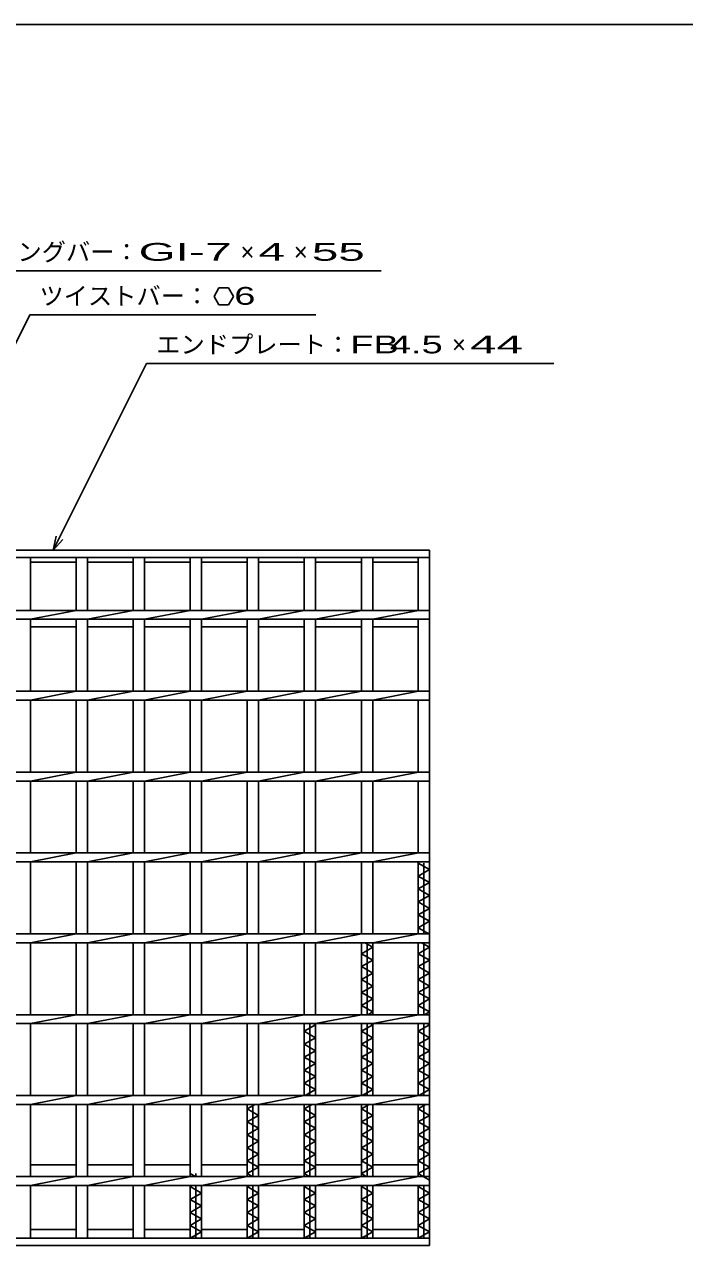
# Model space of a CAD drawing. Units: millimetres, scale not verified. Extents: x -1092 to 1039, y -770 to 632.
# Drawn here: x -554 to -145, y -123 to 632 of the extents above; entities that cross this region are included whole.
import ezdxf
from ezdxf.enums import TextEntityAlignment as Align

# ---------------------------------------------------------------- set-up
doc = ezdxf.new("R2010")
doc.units = ezdxf.units.MM
doc.header["$LTSCALE"] = 6
for name, color, linetype, lineweight in [('0_2', 150, 'Continuous', 25), ('16', 3, 'Continuous', 25), ('22', 4, 'Continuous', 25)]:
    doc.layers.add(name, color=color, linetype=linetype, lineweight=lineweight)
doc.styles.add('ベクトル', font='')
doc.styles.get('ベクトル').set_extended_font_data('ベクトル')

msp = doc.modelspace()

# ---------------------------------------------------------------- linework, layer by layer
at = {"layer": '0_2'}
msp.add_line((-1037.4, 632.1), (1038.6, 632.1), dxfattribs=at)
at = {"layer": '16'}
for p, q in [((-804, 307), (-303, 307)), ((-303, 302.5), (-804, 302.5)), ((-556.9, 302.5), (-549.9, 302.5)), ((-549.9, 269.75), (-549.9, 302.5)), ((-521.6, 269.75), (-521.6, 302.5)), ((-521.6, 302.5), (-514.6, 302.5)), ((-514.6, 269.75), (-514.6, 302.5)), ((-486.3, 269.75), (-486.3, 302.5)), ((-486.3, 302.5), (-479.3, 302.5)), ((-479.3, 269.75), (-479.3, 302.5)), ((-451, 269.75), (-451, 302.5)), ((-451, 302.5), (-444, 302.5)), ((-444, 269.75), (-444, 302.5)), ((-415.7, 269.75), (-415.7, 302.5)), ((-415.7, 302.5), (-408.7, 302.5)), ((-408.7, 269.75), (-408.7, 302.5)), ((-380.4, 269.75), (-380.4, 302.5)), ((-380.4, 302.5), (-373.4, 302.5)), ((-373.4, 269.75), (-373.4, 302.5)), ((-345.1, 269.75), (-345.1, 302.5)), ((-345.1, 302.5), (-338.1, 302.5)), ((-338.1, 269.75), (-338.1, 302.5)), ((-310, 269.75), (-310, 302.5)), ((-310, 302.5), (-303, 302.5)), ((-303, 307), (-303, 302.5)), ((-303, -118.5), (-303, 302.5)), ((-549.9, 299.5), (-521.6, 299.5)), ((-514.6, 299.5), (-486.3, 299.5)), ((-479.3, 299.5), (-451, 299.5)), ((-444, 299.5), (-415.7, 299.5)), ((-408.7, 299.5), (-380.4, 299.5)), ((-373.4, 299.5), (-345.1, 299.5)), ((-338.1, 299.5), (-310, 299.5)), ((-804, 269.75), (-303, 269.75)), ((-549.9, 264.25), (-521.6, 269.75)), ((-514.6, 264.25), (-486.3, 269.75)), ((-479.3, 264.25), (-451, 269.75)), ((-444, 264.25), (-415.7, 269.75)), ((-408.7, 264.25), (-380.4, 269.75)), ((-373.4, 264.25), (-345.1, 269.75)), ((-338.1, 264.25), (-309.8, 269.75)), ((-303, 264.25), (-303, 269.75)), ((-804, 264.25), (-303, 264.25)), ((-549.9, 219.75), (-549.9, 264.25)), ((-549.9, 259.5), (-521.6, 259.5)), ((-521.6, 219.75), (-521.6, 264.25)), ((-514.6, 219.75), (-514.6, 264.25)), ((-514.6, 259.5), (-486.3, 259.5)), ((-486.3, 219.75), (-486.3, 264.25)), ((-479.3, 219.75), (-479.3, 264.25)), ((-479.3, 259.5), (-451, 259.5)), ((-451, 219.75), (-451, 264.25)), ((-444, 219.75), (-444, 264.25)), ((-444, 259.5), (-415.7, 259.5)), ((-415.7, 219.75), (-415.7, 264.25)), ((-408.7, 219.75), (-408.7, 264.25)), ((-408.7, 259.5), (-380.4, 259.5)), ((-380.4, 219.75), (-380.4, 264.25)), ((-373.4, 219.75), (-373.4, 264.25)), ((-373.4, 259.5), (-345.1, 259.5)), ((-345.1, 219.75), (-345.1, 264.25)), ((-338.1, 219.75), (-338.1, 264.25)), ((-338.1, 259.5), (-310, 259.5)), ((-310, 219.75), (-310, 264.25)), ((-804, 219.75), (-303, 219.75)), ((-549.9, 214.25), (-521.6, 219.75)), ((-514.6, 214.25), (-486.3, 219.75)), ((-479.3, 214.25), (-451, 219.75)), ((-444, 214.25), (-415.7, 219.75)), ((-408.7, 214.25), (-380.4, 219.75)), ((-373.4, 214.25), (-345.1, 219.75)), ((-338.1, 214.25), (-309.8, 219.75)), ((-303, 214.25), (-303, 219.75)), ((-804, 214.25), (-303, 214.25)), ((-549.9, 169.75), (-549.9, 214.25)), ((-521.6, 169.75), (-521.6, 214.25)), ((-514.6, 169.75), (-514.6, 214.25)), ((-486.3, 169.75), (-486.3, 214.25)), ((-479.3, 169.75), (-479.3, 214.25)), ((-451, 169.75), (-451, 214.25)), ((-444, 169.75), (-444, 214.25)), ((-415.7, 169.75), (-415.7, 214.25)), ((-408.7, 169.75), (-408.7, 214.25)), ((-380.4, 169.75), (-380.4, 214.25)), ((-373.4, 169.75), (-373.4, 214.25)), ((-345.1, 169.75), (-345.1, 214.25)), ((-338.1, 169.75), (-338.1, 214.25)), ((-310, 169.75), (-310, 214.25)), ((-804, 169.75), (-303, 169.75)), ((-549.9, 164.25), (-521.6, 169.75)), ((-514.6, 164.25), (-486.3, 169.75)), ((-479.3, 164.25), (-451, 169.75)), ((-444, 164.25), (-415.7, 169.75)), ((-408.7, 164.25), (-380.4, 169.75)), ((-373.4, 164.25), (-345.1, 169.75)), ((-338.1, 164.25), (-309.8, 169.75)), ((-303, 164.25), (-303, 169.75)), ((-804, 164.25), (-303, 164.25)), ((-549.9, 119.75), (-549.9, 164.25)), ((-521.6, 119.75), (-521.6, 164.25)), ((-514.6, 119.75), (-514.6, 164.25)), ((-486.3, 119.75), (-486.3, 164.25)), ((-479.3, 119.75), (-479.3, 164.25)), ((-451, 119.75), (-451, 164.25)), ((-444, 119.75), (-444, 164.25)), ((-415.7, 119.75), (-415.7, 164.25)), ((-408.7, 119.75), (-408.7, 164.25)), ((-380.4, 119.75), (-380.4, 164.25)), ((-373.4, 119.75), (-373.4, 164.25)), ((-345.1, 119.75), (-345.1, 164.25)), ((-338.1, 119.75), (-338.1, 164.25)), ((-310, 119.75), (-310, 164.25)), ((-804, 119.75), (-303, 119.75)), ((-804, 114.25), (-303, 114.25)), ((-549.9, 114.25), (-521.6, 119.75)), ((-549.9, 69.75), (-549.9, 114.25)), ((-521.6, 69.75), (-521.6, 114.25)), ((-514.6, 114.25), (-486.3, 119.75)), ((-514.6, 69.75), (-514.6, 114.25)), ((-486.3, 69.75), (-486.3, 114.25)), ((-479.3, 114.25), (-451, 119.75)), ((-479.3, 69.75), (-479.3, 114.25)), ((-451, 69.75), (-451, 114.25)), ((-444, 114.25), (-415.7, 119.75)), ((-444, 69.75), (-444, 114.25)), ((-415.7, 69.75), (-415.7, 114.25)), ((-408.7, 114.25), (-380.4, 119.75)), ((-408.7, 69.75), (-408.7, 114.25)), ((-380.4, 69.75), (-380.4, 114.25)), ((-373.4, 114.25), (-345.1, 119.75)), ((-373.4, 69.75), (-373.4, 114.25)), ((-345.1, 69.75), (-345.1, 114.25)), ((-338.1, 114.25), (-309.8, 119.75)), ((-338.1, 69.75), (-338.1, 114.25)), ((-310, 69.75), (-310, 114.25)), ((-303, 109.5), (-310, 113.5)), ((-306.5, 69.75), (-306.5, 113.5)), ((-303, 114.25), (-303, 119.75)), ((-310, 105.5), (-303, 109.5)), ((-303, 101.5), (-310, 105.5)), ((-310, 97.5), (-303, 101.5)), ((-303, 93.5), (-310, 97.5)), ((-310, 89.5), (-303, 93.5)), ((-303, 85.5), (-310, 89.5)), ((-310, 81.5), (-303, 85.5)), ((-303, 77.5), (-310, 81.5)), ((-310, 73.5), (-303, 77.5)), ((-804, 69.75), (-303, 69.75)), ((-549.9, 64.25), (-521.6, 69.75)), ((-514.6, 64.25), (-486.3, 69.75)), ((-479.3, 64.25), (-451, 69.75)), ((-444, 64.25), (-415.7, 69.75)), ((-408.7, 64.25), (-380.4, 69.75)), ((-373.4, 64.25), (-345.1, 69.75)), ((-338.1, 64.25), (-309.8, 69.75)), ((-303, 69.5), (-310, 73.5)), ((-303, 64.25), (-303, 69.75)), ((-804, 64.25), (-303, 64.25)), ((-549.9, 19.75), (-549.9, 64.25)), ((-521.6, 19.75), (-521.6, 64.25)), ((-514.6, 19.75), (-514.6, 64.25)), ((-486.3, 19.75), (-486.3, 64.25)), ((-479.3, 19.75), (-479.3, 64.25)), ((-451, 19.75), (-451, 64.25)), ((-444, 19.75), (-444, 64.25)), ((-415.7, 19.75), (-415.7, 64.25)), ((-408.7, 19.75), (-408.7, 64.25)), ((-380.4, 19.75), (-380.4, 64.25)), ((-373.4, 19.75), (-373.4, 64.25)), ((-345.1, 19.75), (-345.1, 64.25)), ((-345.1, 57.5), (-338.1, 61.5)), ((-338.1, 61.5), (-342.912, 64.25)), ((-341.6, 19.75), (-341.6, 64.25)), ((-338.1, 19.75), (-338.1, 64.25)), ((-310, 19.75), (-310, 64.25)), ((-310, 57.5), (-303, 61.5)), ((-303, 61.5), (-307.812, 64.25)), ((-306.5, 19.75), (-306.5, 64.25)), ((-338.1, 53.5), (-345.1, 57.5)), ((-345.1, 49.5), (-338.1, 53.5)), ((-303, 53.5), (-310, 57.5)), ((-310, 49.5), (-303, 53.5)), ((-338.1, 45.5), (-345.1, 49.5)), ((-345.1, 41.5), (-338.1, 45.5)), ((-303, 45.5), (-310, 49.5)), ((-310, 41.5), (-303, 45.5)), ((-338.1, 37.5), (-345.1, 41.5)), ((-303, 37.5), (-310, 41.5)), ((-345.1, 33.5), (-338.1, 37.5)), ((-338.1, 29.5), (-345.1, 33.5)), ((-310, 33.5), (-303, 37.5)), ((-303, 29.5), (-310, 33.5)), ((-345.1, 25.5), (-338.1, 29.5)), ((-338.1, 21.5), (-345.1, 25.5)), ((-310, 25.5), (-303, 29.5)), ((-303, 21.5), (-310, 25.5)), ((-804, 19.75), (-303, 19.75)), ((-549.9, 14.25), (-521.6, 19.75)), ((-514.6, 14.25), (-486.3, 19.75)), ((-479.3, 14.25), (-451, 19.75)), ((-444, 14.25), (-415.7, 19.75)), ((-408.7, 14.25), (-380.4, 19.75)), ((-373.4, 14.25), (-345.1, 19.75)), ((-341.162, 19.75), (-338.1, 21.5)), ((-338.1, 14.25), (-309.8, 19.75)), ((-306.062, 19.75), (-303, 21.5)), ((-303, 14.25), (-303, 19.75)), ((-804, 14.25), (-303, 14.25)), ((-549.9, -30.25), (-549.9, 14.25)), ((-521.6, -30.25), (-521.6, 14.25)), ((-514.6, -30.25), (-514.6, 14.25)), ((-486.3, -30.25), (-486.3, 14.25)), ((-479.3, -30.25), (-479.3, 14.25)), ((-451, -30.25), (-451, 14.25)), ((-444, -30.25), (-444, 14.25)), ((-415.7, -30.25), (-415.7, 14.25)), ((-408.7, -30.25), (-408.7, 14.25)), ((-380.4, -30.25), (-380.4, 14.25)), ((-380.4, 9.5), (-373.4, 13.5)), ((-373.4, 5.5), (-380.4, 9.5)), ((-376.9, -30.25), (-376.9, 14.25)), ((-373.4, 13.5), (-374.713, 14.25)), ((-373.4, -30.25), (-373.4, 14.25)), ((-345.1, -30.25), (-345.1, 14.25)), ((-345.1, 9.5), (-338.1, 13.5)), ((-338.1, 5.5), (-345.1, 9.5)), ((-341.6, -30.25), (-341.6, 14.25)), ((-338.1, 13.5), (-339.412, 14.25)), ((-338.1, -30.25), (-338.1, 14.25)), ((-310, -30.25), (-310, 14.25)), ((-310, 9.5), (-303, 13.5)), ((-303, 5.5), (-310, 9.5)), ((-306.5, -30.25), (-306.5, 14.25)), ((-303, 13.5), (-304.312, 14.25)), ((-380.4, 1.5), (-373.4, 5.5)), ((-373.4, -2.5), (-380.4, 1.5)), ((-345.1, 1.5), (-338.1, 5.5)), ((-338.1, -2.5), (-345.1, 1.5)), ((-310, 1.5), (-303, 5.5)), ((-303, -2.5), (-310, 1.5)), ((-380.4, -6.5), (-373.4, -2.5)), ((-373.4, -10.5), (-380.4, -6.5)), ((-345.1, -6.5), (-338.1, -2.5)), ((-338.1, -10.5), (-345.1, -6.5)), ((-310, -6.5), (-303, -2.5)), ((-303, -10.5), (-310, -6.5)), ((-380.4, -14.5), (-373.4, -10.5)), ((-373.4, -18.5), (-380.4, -14.5)), ((-345.1, -14.5), (-338.1, -10.5)), ((-338.1, -18.5), (-345.1, -14.5)), ((-310, -14.5), (-303, -10.5)), ((-303, -18.5), (-310, -14.5)), ((-380.4, -22.5), (-373.4, -18.5)), ((-373.4, -26.5), (-380.4, -22.5)), ((-345.1, -22.5), (-338.1, -18.5)), ((-338.1, -26.5), (-345.1, -22.5)), ((-310, -22.5), (-303, -18.5)), ((-303, -26.5), (-310, -22.5)), ((-379.963, -30.25), (-373.4, -26.5)), ((-344.662, -30.25), (-338.1, -26.5)), ((-309.562, -30.25), (-303, -26.5)), ((-804, -30.25), (-303, -30.25)), ((-804, -35.75), (-303, -35.75)), ((-549.9, -35.75), (-521.6, -30.25)), ((-549.9, -80.25), (-549.9, -35.75)), ((-521.6, -80.25), (-521.6, -35.75)), ((-514.6, -35.75), (-486.3, -30.25)), ((-514.6, -80.25), (-514.6, -35.75)), ((-486.3, -80.25), (-486.3, -35.75)), ((-479.3, -35.75), (-451, -30.25)), ((-479.3, -80.25), (-479.3, -35.75)), ((-451, -80.25), (-451, -35.75)), ((-444, -35.75), (-415.7, -30.25)), ((-444, -80.25), (-444, -35.75)), ((-415.7, -80.25), (-415.7, -35.75)), ((-415.7, -38.5), (-410.887, -35.75)), ((-412.2, -80.25), (-412.2, -35.75)), ((-408.7, -35.75), (-380.4, -30.25)), ((-408.7, -80.25), (-408.7, -35.75)), ((-380.4, -80.25), (-380.4, -35.75)), ((-380.4, -38.5), (-375.588, -35.75)), ((-376.9, -80.25), (-376.9, -35.75)), ((-373.4, -35.75), (-345.1, -30.25)), ((-373.4, -80.25), (-373.4, -35.75)), ((-345.1, -80.25), (-345.1, -35.75)), ((-345.1, -38.5), (-340.287, -35.75)), ((-341.6, -80.25), (-341.6, -35.75)), ((-338.1, -35.75), (-309.8, -30.25)), ((-338.1, -80.25), (-338.1, -35.75)), ((-310, -80.25), (-310, -35.75)), ((-310, -38.5), (-305.187, -35.75)), ((-306.5, -80.25), (-306.5, -35.75)), ((-303, -35.75), (-303, -30.25)), ((-408.7, -42.5), (-415.7, -38.5)), ((-415.7, -46.5), (-408.7, -42.5)), ((-373.4, -42.5), (-380.4, -38.5)), ((-380.4, -46.5), (-373.4, -42.5)), ((-338.1, -42.5), (-345.1, -38.5)), ((-345.1, -46.5), (-338.1, -42.5)), ((-303, -42.5), (-310, -38.5)), ((-310, -46.5), (-303, -42.5)), ((-408.7, -50.5), (-415.7, -46.5)), ((-415.7, -54.5), (-408.7, -50.5)), ((-373.4, -50.5), (-380.4, -46.5)), ((-380.4, -54.5), (-373.4, -50.5)), ((-338.1, -50.5), (-345.1, -46.5)), ((-345.1, -54.5), (-338.1, -50.5)), ((-303, -50.5), (-310, -46.5)), ((-310, -54.5), (-303, -50.5)), ((-408.7, -58.5), (-415.7, -54.5)), ((-415.7, -62.5), (-408.7, -58.5)), ((-373.4, -58.5), (-380.4, -54.5)), ((-380.4, -62.5), (-373.4, -58.5)), ((-338.1, -58.5), (-345.1, -54.5)), ((-345.1, -62.5), (-338.1, -58.5)), ((-303, -58.5), (-310, -54.5)), ((-310, -62.5), (-303, -58.5)), ((-408.7, -66.5), (-415.7, -62.5)), ((-415.7, -70.5), (-408.7, -66.5)), ((-373.4, -66.5), (-380.4, -62.5)), ((-380.4, -70.5), (-373.4, -66.5)), ((-338.1, -66.5), (-345.1, -62.5)), ((-345.1, -70.5), (-338.1, -66.5)), ((-303, -66.5), (-310, -62.5)), ((-310, -70.5), (-303, -66.5)), ((-549.9, -73), (-521.6, -73)), ((-514.6, -73), (-486.3, -73)), ((-479.3, -73), (-451, -73)), ((-444, -73), (-415.7, -73)), ((-408.7, -74.5), (-415.7, -70.5)), ((-415.7, -78.5), (-408.7, -74.5)), ((-408.7, -73), (-380.4, -73)), ((-373.4, -74.5), (-380.4, -70.5)), ((-380.4, -78.5), (-373.4, -74.5)), ((-373.4, -73), (-345.1, -73)), ((-338.1, -74.5), (-345.1, -70.5)), ((-345.1, -78.5), (-338.1, -74.5)), ((-338.1, -73), (-310, -73)), ((-303, -74.5), (-310, -70.5)), ((-310, -78.5), (-303, -74.5)), ((-804, -80.25), (-303, -80.25)), ((-549.9, -85.75), (-521.6, -80.25)), ((-514.6, -85.75), (-486.3, -80.25)), ((-479.3, -85.75), (-451, -80.25)), ((-447.937, -80.25), (-451, -78.5)), ((-447.5, -80.25), (-447.5, -78.5)), ((-444, -85.75), (-415.7, -80.25)), ((-412.637, -80.25), (-415.7, -78.5)), ((-408.7, -85.75), (-380.4, -80.25)), ((-377.338, -80.25), (-380.4, -78.5)), ((-373.4, -85.75), (-345.1, -80.25)), ((-342.037, -80.25), (-345.1, -78.5)), ((-338.1, -85.75), (-309.8, -80.25)), ((-303, -82.5), (-310, -78.5)), ((-303, -85.75), (-303, -80.25)), ((-804, -85.75), (-303, -85.75)), ((-549.9, -118.5), (-549.9, -85.75)), ((-521.6, -118.5), (-521.6, -85.75)), ((-514.6, -118.5), (-514.6, -85.75)), ((-486.3, -118.5), (-486.3, -85.75)), ((-479.3, -118.5), (-479.3, -85.75)), ((-451, -118.5), (-451, -85.75)), ((-451, -86.5), (-449.687, -85.75)), ((-444, -90.5), (-451, -86.5)), ((-451, -94.5), (-444, -90.5)), ((-447.5, -118.5), (-447.5, -85.75)), ((-444, -118.5), (-444, -85.75)), ((-415.7, -118.5), (-415.7, -85.75)), ((-415.7, -86.5), (-414.387, -85.75)), ((-408.7, -90.5), (-415.7, -86.5)), ((-415.7, -94.5), (-408.7, -90.5)), ((-412.2, -118.5), (-412.2, -85.75)), ((-408.7, -118.5), (-408.7, -85.75)), ((-380.4, -118.5), (-380.4, -85.75)), ((-380.4, -86.5), (-379.088, -85.75)), ((-373.4, -90.5), (-380.4, -86.5)), ((-380.4, -94.5), (-373.4, -90.5)), ((-376.9, -118.5), (-376.9, -85.75)), ((-373.4, -118.5), (-373.4, -85.75)), ((-345.1, -118.5), (-345.1, -85.75)), ((-345.1, -86.5), (-343.787, -85.75)), ((-338.1, -90.5), (-345.1, -86.5)), ((-345.1, -94.5), (-338.1, -90.5)), ((-341.6, -118.5), (-341.6, -85.75)), ((-338.1, -118.5), (-338.1, -85.75)), ((-310, -118.5), (-310, -85.75)), ((-310, -86.5), (-308.687, -85.75)), ((-303, -90.5), (-310, -86.5)), ((-310, -94.5), (-303, -90.5)), ((-306.5, -118.5), (-306.5, -85.75)), ((-444, -98.5), (-451, -94.5)), ((-408.7, -98.5), (-415.7, -94.5)), ((-373.4, -98.5), (-380.4, -94.5)), ((-338.1, -98.5), (-345.1, -94.5)), ((-303, -98.5), (-310, -94.5)), ((-451, -102.5), (-444, -98.5)), ((-444, -106.5), (-451, -102.5)), ((-415.7, -102.5), (-408.7, -98.5)), ((-408.7, -106.5), (-415.7, -102.5)), ((-380.4, -102.5), (-373.4, -98.5)), ((-373.4, -106.5), (-380.4, -102.5)), ((-345.1, -102.5), (-338.1, -98.5)), ((-338.1, -106.5), (-345.1, -102.5)), ((-310, -102.5), (-303, -98.5)), ((-303, -106.5), (-310, -102.5)), ((-549.9, -113), (-521.6, -113)), ((-514.6, -113), (-486.3, -113)), ((-479.3, -113), (-451, -113)), ((-451, -110.5), (-444, -106.5)), ((-444, -114.5), (-451, -110.5)), ((-444, -113), (-415.7, -113)), ((-415.7, -110.5), (-408.7, -106.5)), ((-408.7, -114.5), (-415.7, -110.5)), ((-408.7, -113), (-380.4, -113)), ((-380.4, -110.5), (-373.4, -106.5)), ((-373.4, -114.5), (-380.4, -110.5)), ((-373.4, -113), (-345.1, -113)), ((-345.1, -110.5), (-338.1, -106.5)), ((-338.1, -114.5), (-345.1, -110.5)), ((-338.1, -113), (-310, -113)), ((-310, -110.5), (-303, -106.5)), ((-303, -114.5), (-310, -110.5)), ((-804, -118.5), (-303, -118.5)), ((-556.9, -118.5), (-549.9, -118.5)), ((-521.6, -118.5), (-514.6, -118.5)), ((-486.3, -118.5), (-479.3, -118.5)), ((-451, -118.5), (-444, -114.5)), ((-451, -118.5), (-444, -118.5)), ((-415.7, -118.5), (-408.7, -114.5)), ((-415.7, -118.5), (-408.7, -118.5)), ((-380.4, -118.5), (-373.4, -114.5)), ((-380.4, -118.5), (-373.4, -118.5)), ((-345.1, -118.5), (-338.1, -114.5)), ((-345.1, -118.5), (-338.1, -118.5)), ((-310, -118.5), (-303, -114.5)), ((-310, -118.5), (-303, -118.5)), ((-303, -118.5), (-303, -123)), ((-303, -123), (-804, -123))]:
    msp.add_line(p, q, dxfattribs=at)
at = {"layer": '22'}
for p, q in [((-608.9, 479.75), (-332.9, 479.75)), ((-433.274, 469.159), (-436.274, 463.963)), ((-427.274, 469.159), (-433.274, 469.159)), ((-424.275, 463.9), (-427.274, 469.159)), ((-436.274, 463.963), (-433.274, 458.767)), ((-427.274, 458.767), (-424.274, 463.963)), ((-433.274, 458.767), (-427.274, 458.767)), ((-641.65, 269.75), (-550.275, 452.5)), ((-550.275, 452.5), (-373.275, 452.5)), ((-535.75, 307), (-478, 422.5)), ((-478, 422.5), (-226, 422.5)), ((-535.75, 307), (-533.95, 315.76)), ((-535.75, 307), (-529.75, 313.6))]:
    msp.add_line(p, q, dxfattribs=at)

# ---------------------------------------------------------------- texts
at = {"layer": '22', "color": 2, "style": 'ベクトル'}
for s, p in [('ベアリングバー：', (-602.9, 491.45)), ('×', (-419.9, 491.45)), ('×', (-386.9, 491.45)), ('ツイストバー：', (-544.275, 464.2)), ('エンドプレート：', (-472, 434.2)), ('×', (-289, 434.2))]:
    msp.add_text(s, height=11, dxfattribs=at).set_placement(p, align=Align.MIDDLE_LEFT)
for s, width, p in [('GI-', 2, (-482.9, 491.45)), (' 7 ', 2, (-449.9, 491.45)), (' 4 ', 2, (-416.9, 491.45)), (' 55 ', 2, (-383.9, 491.45)), (' 6', 1.6, (-430.274, 464.263)), ('FB', 1.6, (-352, 434.2)), (' 4.5 ', 1.6, (-334, 434.2)), (' 44 ', 2, (-286, 434.2))]:
    msp.add_text(s, height=11, dxfattribs=dict(at, width=width)).set_placement(p, align=Align.MIDDLE_LEFT)

doc.saveas('drawing.dxf')
